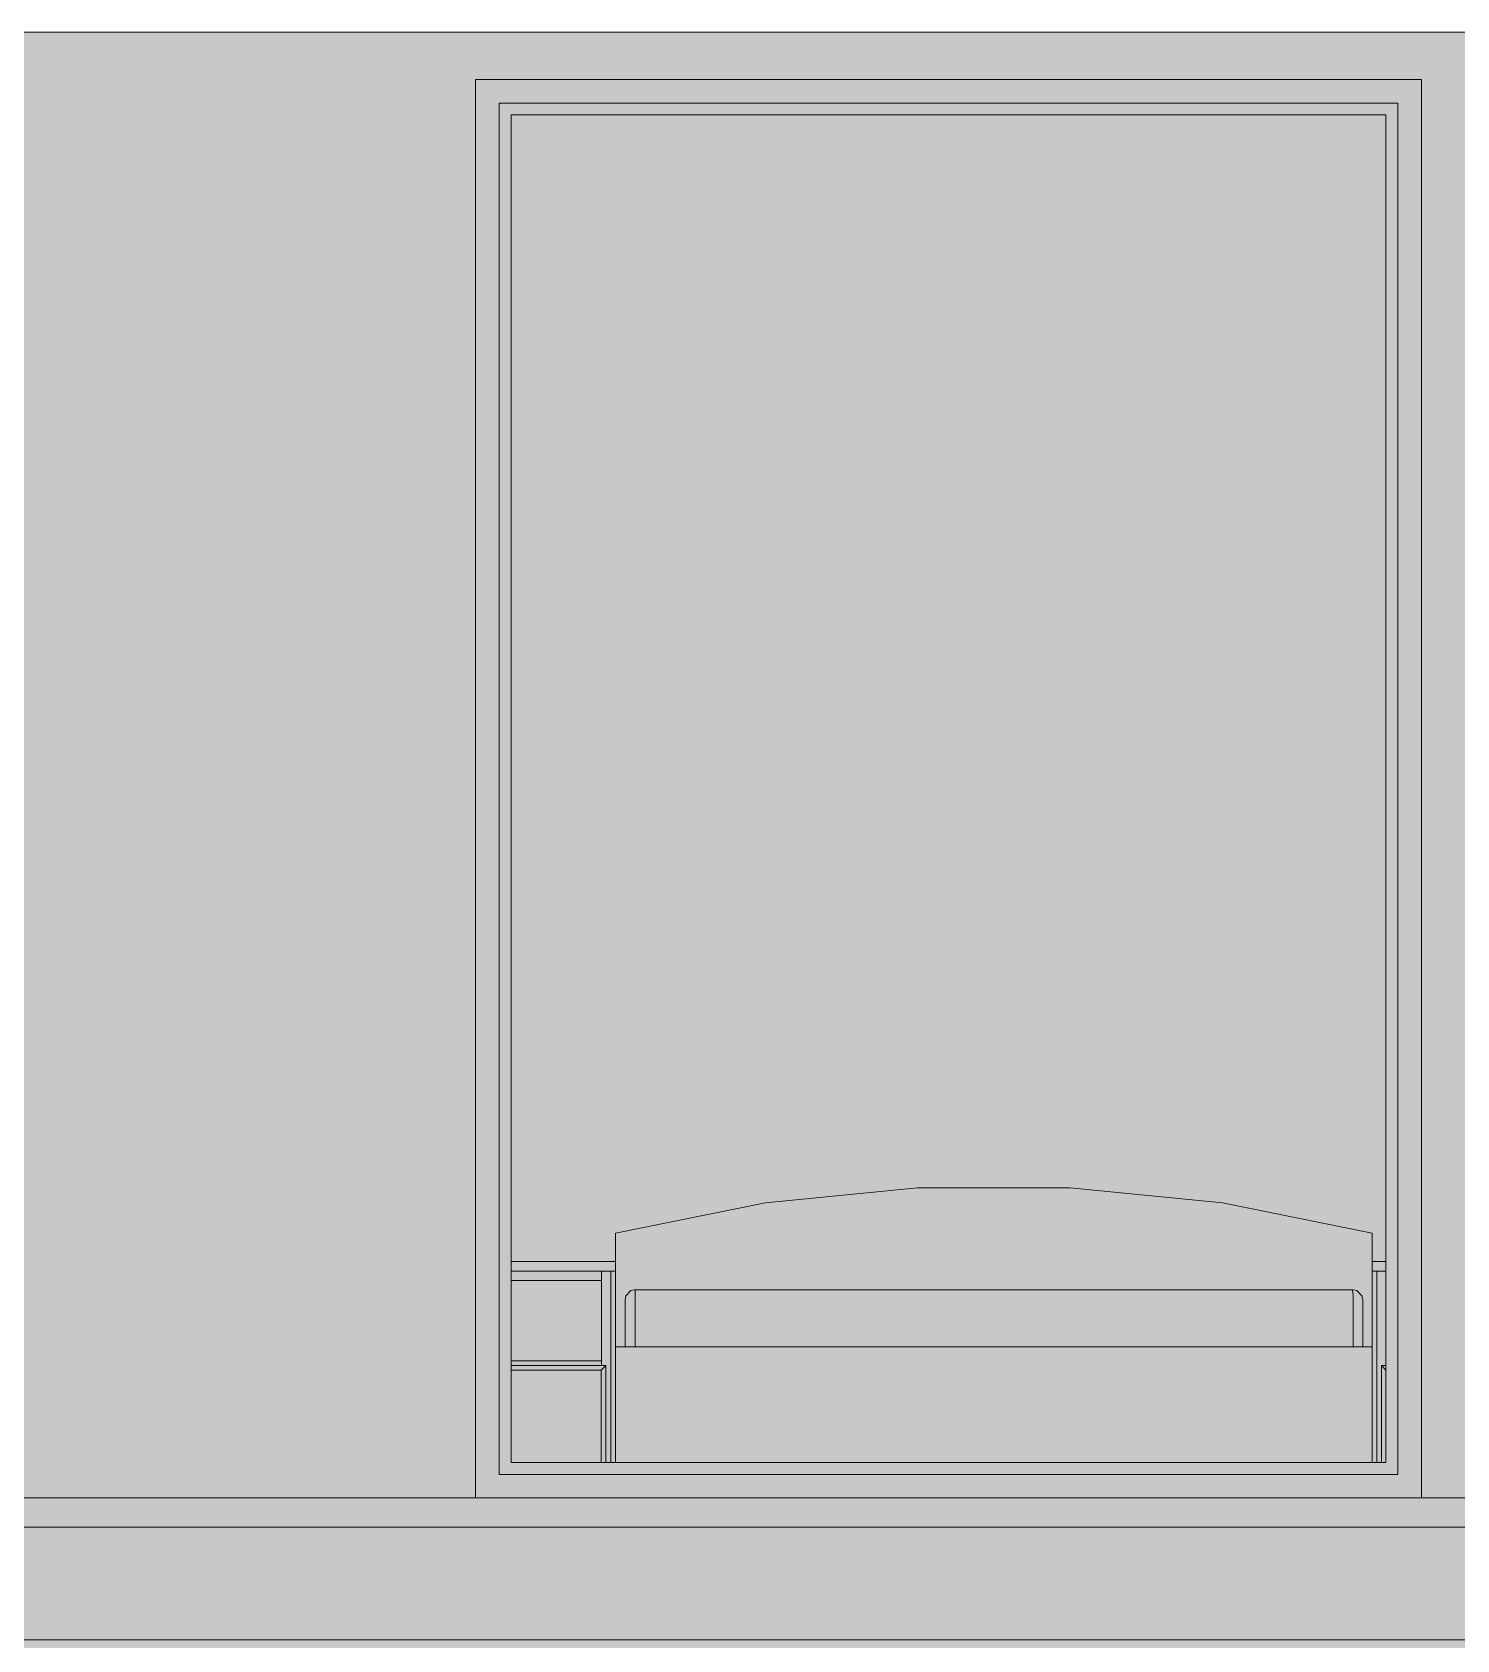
# Model space of a CAD drawing. Header units: centimetres. Extents: x -4381 to 5639, y -3920 to 4826.
# Drawn here: x 121.242 to 124.255, y 31.904 to 35.304 of the extents above; entities that cross this region are included whole.
import ezdxf
from ezdxf.xclip import XClip

# ---------------------------------------------------------------- set-up
doc = ezdxf.new("R2010")
doc.units = ezdxf.units.CM
doc.header["$MEASUREMENT"] = 0
doc.header["$XCLIPFRAME"] = 0
doc.set_wipeout_variables(frame=1)
doc.linetypes.add('Wipeout_Contour', pattern=[100, 0, -100])
for name, color, linetype, lineweight in [('01- MOBILIER_Pen_No__1', 7, 'Continuous', 5), ('0_Pen_No__1', 7, 'Continuous', 5), ('Dalles_Pen_No__1', 7, 'Continuous', 5), ('Structural - Bearing_Pen_No__1', 7, 'Continuous', 5), ('Structural - Bearing_Pen_No__18', 9, 'Continuous', 5)]:
    doc.layers.add(name, color=color, linetype=linetype, lineweight=lineweight)
for name, color, linetype, lineweight, true_color in [('03-Personnages.2D_Pen_No__58', 7, 'Continuous', 5, 0xdf0000), ('Dalles_Pen_No__178', 7, 'Continuous', 5, 0xbda888), ('Structural - Bearing_Pen_No__102', 7, 'Continuous', 5, 0xcccccc), ('Structural - Bearing_Pen_No__112', 7, 'Continuous', 5, 0xd5aaaa)]:
    doc.layers.add(name, color=color, linetype=linetype, lineweight=lineweight, true_color=true_color)
for name, color, linetype in [('Dalles', 7, 'Continuous'), ('Drawing & Figure', 7, 'Continuous'), ('Structural - Bearing', 7, 'Continuous')]:
    doc.layers.add(name, color=color, linetype=linetype)

# ---------------------------------------------------------------- blocks, each defined once
blk = doc.blocks.new('Drawing_12_12', base_point=(564.4384, 32.2036))
at = {"color": 254, "linetype": 'Wipeout_Contour', "lineweight": 0, "ltscale": 517.750826}
blk.add_wipeout([(113.0797, 32.2036), (113.0797, 31.9036), (137.6797, 31.9036), (137.6797, 32.2036)], dxfattribs=at).dxf.layer = 'Dalles'
at = {"color": 254, "linetype": 'Wipeout_Contour', "lineweight": 0, "ltscale": 507.097508}
blk.add_wipeout([(122.2297, 35.1536), (122.1797, 35.1536), (122.1797, 32.2536), (122.2297, 32.2536)], dxfattribs=at).dxf.layer = 'Structural - Bearing'
at = {"color": 254, "linetype": 'Wipeout_Contour', "lineweight": 0, "ltscale": 514.620681}
blk.add_wipeout([(124.1297, 32.2536), (124.1797, 32.2536), (124.1797, 35.1536), (124.1297, 35.1536)], dxfattribs=at).dxf.layer = 'Structural - Bearing'
at = {"layer": 'Dalles_Pen_No__178', "linetype": 'Continuous', "ltscale": 10}
blk.add_hatch(color=256, dxfattribs=at).paths.add_polyline_path([(113.0797, 32.2036), (113.0797, 31.9036), (137.6797, 31.9036), (137.6797, 32.2036)])
at = {"layer": 'Structural - Bearing_Pen_No__18', "linetype": 'Continuous', "ltscale": 10}
for points in [[(122.2297, 35.1536), (122.1797, 35.1536), (122.1797, 32.2536), (122.2297, 32.2536)], [(124.1297, 32.2536), (124.1797, 32.2536), (124.1797, 35.1536), (124.1297, 35.1536)]]:
    blk.add_hatch(color=256, dxfattribs=at).paths.add_polyline_path(points)
at = {"layer": '0_Pen_No__1', "linetype": 'Continuous', "ltscale": 10}
blk.add_line((111.0333, 32.142), (137.6797, 32.142), dxfattribs=at)
at = {"layer": 'Structural - Bearing_Pen_No__1', "linetype": 'Continuous', "ltscale": 10}
blk.add_line((137.6797, 31.9036), (113.0797, 31.9036), dxfattribs=at)
at = {"color": 254, "linetype": 'Wipeout_Contour', "lineweight": 0, "ltscale": 768.341702}
blk.add_wipeout([(124.1297, 35.1536), (124.1797, 35.1536), (124.1797, 35.2036), (122.1797, 35.2036), (122.1797, 35.1536), (122.2297, 35.1536)], dxfattribs=at).dxf.layer = 'Structural - Bearing'
at = {"color": 254, "linetype": 'Wipeout_Contour', "lineweight": 0, "ltscale": 507.241203}
blk.add_wipeout([(122.2547, 35.1286), (122.2297, 35.1286), (122.2297, 32.2786), (122.2547, 32.2786)], dxfattribs=at).dxf.layer = 'Structural - Bearing'
at = {"color": 254, "linetype": 'Wipeout_Contour', "lineweight": 0, "ltscale": 514.475033}
blk.add_wipeout([(124.1047, 32.2786), (124.1297, 32.2786), (124.1297, 35.1286), (124.1047, 35.1286)], dxfattribs=at).dxf.layer = 'Structural - Bearing'
at = {"color": 254, "linetype": 'Wipeout_Contour', "lineweight": 0, "ltscale": 764.225011}
blk.add_wipeout([(122.2297, 32.2536), (122.1797, 32.2536), (122.1797, 32.2036), (124.1797, 32.2036), (124.1797, 32.2536), (124.1297, 32.2536)], dxfattribs=at).dxf.layer = 'Structural - Bearing'
at = {"layer": 'Structural - Bearing_Pen_No__18', "linetype": 'Continuous', "ltscale": 10}
for points in [[(124.1297, 35.1536), (124.1797, 35.1536), (124.1797, 35.2036), (122.1797, 35.2036), (122.1797, 35.1536), (122.2297, 35.1536)], [(122.2547, 35.1286), (122.2297, 35.1286), (122.2297, 32.2786), (122.2547, 32.2786)], [(124.1047, 32.2786), (124.1297, 32.2786), (124.1297, 35.1286), (124.1047, 35.1286)], [(122.2297, 32.2536), (122.1797, 32.2536), (122.1797, 32.2036), (124.1797, 32.2036), (124.1797, 32.2536), (124.1297, 32.2536)]]:
    blk.add_hatch(color=256, dxfattribs=at).paths.add_polyline_path(points)
at = {"color": 254, "linetype": 'Wipeout_Contour', "lineweight": 0, "ltscale": 768.28714}
blk.add_wipeout([(124.1297, 35.1536), (122.2297, 35.1536), (122.2297, 35.1286), (122.2547, 35.1286), (124.1047, 35.1286), (124.1297, 35.1286)], dxfattribs=at).dxf.layer = 'Structural - Bearing'
at = {"color": 254, "linetype": 'Wipeout_Contour', "lineweight": 0, "ltscale": 764.275993}
blk.add_wipeout([(122.2297, 32.2786), (122.2297, 32.2536), (124.1297, 32.2536), (124.1297, 32.2786), (124.1047, 32.2786), (122.2547, 32.2786)], dxfattribs=at).dxf.layer = 'Structural - Bearing'
at = {"layer": 'Structural - Bearing_Pen_No__18', "linetype": 'Continuous', "ltscale": 10}
for points in [[(124.1297, 35.1536), (122.2297, 35.1536), (122.2297, 35.1286), (122.2547, 35.1286), (124.1047, 35.1286), (124.1297, 35.1286)], [(122.2297, 32.2786), (122.2297, 32.2536), (124.1297, 32.2536), (124.1297, 32.2786), (124.1047, 32.2786), (122.2547, 32.2786)]]:
    blk.add_hatch(color=256, dxfattribs=at).paths.add_polyline_path(points)
at = {"color": 254, "linetype": 'Wipeout_Contour', "lineweight": 0, "ltscale": 510.854457}
blk.add_wipeout([(122.2547, 32.2786), (124.1047, 32.2786), (124.1047, 35.1286), (122.2547, 35.1286)], dxfattribs=at).dxf.layer = 'Structural - Bearing'
at = {"layer": 'Structural - Bearing_Pen_No__102', "linetype": 'Continuous', "ltscale": 10}
blk.add_hatch(color=256, dxfattribs=at).paths.add_polyline_path([(122.2547, 32.2786), (124.1047, 32.2786), (124.1047, 35.1286), (122.2547, 35.1286)])
at = {"color": 254, "linetype": 'Wipeout_Contour', "lineweight": 0, "ltscale": 2969.518821}
blk.add_wipeout([(127.3797, 35.3036), (113.3797, 35.3036), (113.3797, 32.2036), (114.2256, 32.2036), (114.2256, 35.2036), (115.2256, 35.2036), (115.2256, 32.2036), (115.7256, 32.2036), (115.7256, 35.2036), (116.7256, 35.2036), (116.7256, 32.2036), (117.9297, 32.2036), (117.9297, 35.2036), (118.9297, 35.2036), (118.9297, 32.2036), (120.1756, 32.2036), (120.1756, 35.2036), (121.1756, 35.2036), (121.1756, 32.2036), (122.1797, 32.2036), (122.1797, 35.2036), (124.1797, 35.2036), (124.1797, 32.2036), (127.3797, 32.2036)], dxfattribs=at).dxf.layer = 'Structural - Bearing'
at = {"layer": '03-Personnages.2D_Pen_No__58', "linetype": 'Continuous', "lineweight": 0, "ltscale": 10, "true_color": 0x370000}
blk.add_hatch(color=18, dxfattribs=at).paths.add_polyline_path([(123.4472, 33.5283), (123.4353, 33.5615), (123.4211, 33.5931), (123.4093, 33.6274), (123.3952, 33.6592), (123.3665, 33.6844), (123.3483, 33.6891), (123.3158, 33.6975), (123.2824, 33.7056), (123.2528, 33.7243), (123.2516, 33.7429), (123.2696, 33.7487), (123.283, 33.7771), (123.2957, 33.8082), (123.2929, 33.8411), (123.293, 33.8559), (123.302, 33.8726), (123.3072, 33.9073), (123.2895, 33.9357), (123.2603, 33.953), (123.2331, 33.9722), (123.1801, 33.9738), (123.1496, 33.9668), (123.1195, 33.9455), (123.0924, 33.9235), (123.0697, 33.8949), (123.0544, 33.8645), (123.0468, 33.8302), (123.0382, 33.7983), (123.0188, 33.7714), (123.0103, 33.7437), (123.0329, 33.7178), (123.0616, 33.7369), (123.0565, 33.7044), (123.0575, 33.6705), (123.0587, 33.6606), (123.0318, 33.6417), (123.0116, 33.615), (122.9983, 33.5836), (122.9904, 33.5481), (122.9829, 33.51), (122.9725, 33.4769), (122.9605, 33.4443), (122.9449, 33.4069), (122.935, 33.374), (122.9242, 33.3393), (122.8889, 33.2824), (122.8993, 33.2757), (122.8897, 33.2376), (122.8779, 33.2051), (122.8693, 33.1733), (122.8641, 33.1401), (122.8582, 33.1061), (122.8494, 33.0741), (122.831, 33.0461), (122.819, 33.0144), (122.8228, 32.9813), (122.8393, 32.9554), (122.8464, 32.9556), (122.8502, 32.9614), (122.8431, 32.9852), (122.8579, 32.9756), (122.865, 32.9762), (122.867, 32.9826), (122.871, 32.9836), (122.8733, 32.9919), (122.8881, 33.0215), (122.8928, 33.0557), (122.8976, 33.0849), (122.9126, 33.1383), (122.9356, 33.1939), (122.9523, 33.2186), (122.9652, 33.2487), (122.9916, 33.2399), (123.0141, 33.2633), (123.0344, 33.2898), (123.0694, 33.3176), (123.0744, 33.325), (123.0924, 33.3617), (123.0962, 33.3479), (123.0864, 33.3152), (123.0771, 33.2816), (123.0708, 33.2516), (123.0708, 33.2175), (123.0657, 33.1831), (123.0651, 33.1501), (123.0659, 33.1148), (123.0644, 33.0811), (123.0646, 33.0229), (123.0705, 32.9725), (123.0764, 32.9238), (123.0865, 32.8687), (123.1021, 32.8708), (123.1072, 32.8442), (123.1149, 32.811), (123.1193, 32.7783), (123.1246, 32.7442), (123.127, 32.7071), (123.128, 32.6739), (123.1287, 32.6374), (123.128, 32.6021), (123.133, 32.5683), (123.1399, 32.5359), (123.147, 32.5016), (123.1544, 32.4662), (123.1667, 32.4328), (123.176, 32.4003), (123.1879, 32.3679), (123.1967, 32.3336), (123.2006, 32.2964), (123.1789, 32.2786), (123.2649, 32.2786), (123.2641, 32.2805), (123.2609, 32.3135), (123.2615, 32.3283), (123.2545, 32.348), (123.2532, 32.3843), (123.2524, 32.4189), (123.2525, 32.4526), (123.2529, 32.4877), (123.2532, 32.5219), (123.2501, 32.5547), (123.2465, 32.5888), (123.2433, 32.6134), (123.2733, 32.5748), (123.2911, 32.5535), (123.3153, 32.5257), (123.3243, 32.5117), (123.3301, 32.4791), (123.3346, 32.4459), (123.3328, 32.4242), (123.3328, 32.3831), (123.3299, 32.3503), (123.3281, 32.3333), (123.3245, 32.2786), (123.396, 32.2786), (123.4005, 32.2827), (123.4118, 32.3145), (123.413, 32.3494), (123.4183, 32.384), (123.4221, 32.4184), (123.4304, 32.4476), (123.4276, 32.4602), (123.4146, 32.4813), (123.3894, 32.5068), (123.3853, 32.5211), (123.3791, 32.5536), (123.3726, 32.5871), (123.3595, 32.6187), (123.3432, 32.6476), (123.3237, 32.675), (123.3098, 32.689), (123.3067, 32.6963), (123.3105, 32.7308), (123.3178, 32.7629), (123.3273, 32.7968), (123.3368, 32.8332), (123.3479, 32.8702), (123.3592, 32.8681), (123.3721, 32.9042), (123.3881, 32.9542), (123.3975, 32.987), (123.4069, 33.0209), (123.4152, 33.0542), (123.4221, 33.0894), (123.4261, 33.1228), (123.4259, 33.1578), (123.4221, 33.1918), (123.4131, 33.2258), (123.4076, 33.2622), (123.3965, 33.2942), (123.394, 33.3064), (123.4121, 33.3138), (123.4231, 33.2863), (123.441, 33.2571), (123.453, 33.2608), (123.4587, 33.2427), (123.4713, 33.2105), (123.4804, 33.1771), (123.4845, 33.1437), (123.4852, 33.1094), (123.4814, 33.0763), (123.484, 33.0436), (123.4858, 33.0278), (123.4904, 33.016), (123.495, 33.0041), (123.4989, 33.0003), (123.5041, 33), (123.5075, 33.0027), (123.507, 33.0101), (123.5041, 33.0212), (123.501, 33.0332), (123.5043, 33.042), (123.5135, 33.052), (123.5203, 33.0528), (123.5269, 33.0428), (123.5323, 33.0294), (123.5263, 33.0218), (123.5209, 33.0142), (123.5201, 33.0074), (123.5209, 33.003), (123.5245, 33.0024), (123.5297, 33.0033), (123.5223, 32.9927), (123.5198, 32.988), (123.5198, 32.9837), (123.5245, 32.9815), (123.5337, 32.9867), (123.5414, 32.9967), (123.554, 33.0186), (123.5557, 33.0516), (123.5494, 33.0854), (123.5383, 33.1176), (123.5294, 33.1505), (123.5222, 33.1838), (123.5113, 33.2151), (123.498, 33.2457), (123.4927, 33.2781), (123.5027, 33.3083), (123.4931, 33.3417), (123.4838, 33.3736), (123.4714, 33.395), (123.4701, 33.4284), (123.4639, 33.4607), (123.4575, 33.4955)])
at = {"layer": '0_Pen_No__1', "linetype": 'Continuous', "lineweight": 0, "ltscale": 10, "true_color": 0x000000}
blk.add_hatch(color=18, dxfattribs=at).paths.add_polyline_path([(101.4427, 23.6254), (149.8555, 23.6254), (149.8555, 33.2657), (149.6465, 33.2293), (147.352, 33.3407), (145.8167, 33.4036), (145.8167, 29.4613), (145.5167, 29.1613), (145.5167, 33.8422), (144.6021, 33.4731), (143.9824, 33.1397), (142.0701, 32.7016), (140.0959, 32.5109), (137.6797, 32.2036), (137.6797, 32.142), (111.0333, 32.142), (109.0333, 32.142), (105.2231, 32.3172), (105.2247, 29.4616), (104.9231, 29.16), (104.9231, 32.3177), (101.4427, 32.1658)])
at = {"layer": 'Structural - Bearing_Pen_No__112', "linetype": 'Continuous', "ltscale": 10}
blk.add_hatch(color=256, dxfattribs=at).paths.add_polyline_path([(127.3797, 35.3036), (113.3797, 35.3036), (113.3797, 32.2036), (114.2256, 32.2036), (114.2256, 35.2036), (115.2256, 35.2036), (115.2256, 32.2036), (115.7256, 32.2036), (115.7256, 35.2036), (116.7256, 35.2036), (116.7256, 32.2036), (117.9297, 32.2036), (117.9297, 35.2036), (118.9297, 35.2036), (118.9297, 32.2036), (120.1756, 32.2036), (120.1756, 35.2036), (121.1756, 35.2036), (121.1756, 32.2036), (122.1797, 32.2036), (122.1797, 35.2036), (124.1797, 35.2036), (124.1797, 32.2036), (127.3797, 32.2036)])
at = {"layer": '01- MOBILIER_Pen_No__1', "linetype": 'Continuous', "ltscale": 10}
for p, q in [((122.7924, 32.8275), (123.114, 32.8596)), ((123.114, 32.8596), (123.4372, 32.8596)), ((123.4372, 32.8596), (123.7588, 32.8275)), ((122.4756, 32.7636), (122.7924, 32.8275)), ((123.7588, 32.8275), (124.0756, 32.7636)), ((122.4756, 32.7635), (122.4756, 32.7636)), ((122.4756, 32.7036), (122.4756, 32.7635)), ((124.0756, 32.7636), (124.0756, 32.7036)), ((122.2547, 32.7036), (122.4756, 32.7036)), ((122.2547, 32.6836), (122.4756, 32.6836)), ((122.4456, 32.6636), (122.4456, 32.6836)), ((122.4656, 32.2786), (122.4656, 32.6836)), ((122.4756, 32.6836), (122.4756, 32.7036)), ((122.4756, 32.5236), (122.4756, 32.6836)), ((124.0756, 32.7036), (124.1047, 32.7036)), ((124.0756, 32.6836), (124.0756, 32.7036)), ((124.0756, 32.6836), (124.0756, 32.5236)), ((124.0756, 32.6836), (124.1047, 32.6836)), ((124.0856, 32.2786), (124.0856, 32.6836)), ((122.2547, 32.6636), (122.4456, 32.6636)), ((122.4456, 32.4936), (122.4456, 32.6636)), ((122.4971, 32.6313), (122.508, 32.6421)), ((122.508, 32.6421), (122.5156, 32.6436)), ((122.5156, 32.6435), (122.516, 32.6436)), ((122.5156, 32.6436), (122.516, 32.6436)), ((122.516, 32.6436), (122.5176, 32.6436)), ((122.5172, 32.6428), (122.5176, 32.6436)), ((122.5172, 32.6421), (122.5172, 32.6428)), ((122.5172, 32.6313), (122.5172, 32.6421)), ((122.5176, 32.6436), (124.0337, 32.6436)), ((124.0344, 32.6421), (124.0337, 32.6436)), ((124.0337, 32.6436), (124.0353, 32.6436)), ((124.0355, 32.6313), (124.0344, 32.6421)), ((124.0356, 32.6436), (124.0353, 32.6436)), ((124.0353, 32.6436), (124.0356, 32.6436)), ((124.0358, 32.6436), (124.0356, 32.6436)), ((124.0433, 32.6421), (124.0358, 32.6436)), ((124.0433, 32.6421), (124.0541, 32.6313)), ((122.4956, 32.6236), (122.4971, 32.6313)), ((122.4956, 32.5536), (122.4956, 32.6236)), ((122.5172, 32.6236), (122.5172, 32.6313)), ((122.5172, 32.5536), (122.5172, 32.6236)), ((124.0356, 32.6236), (124.0355, 32.6313)), ((124.0356, 32.5536), (124.0356, 32.6236)), ((124.0541, 32.6313), (124.0556, 32.6236)), ((124.0556, 32.6236), (124.0556, 32.5536)), ((122.4956, 32.5536), (122.4956, 32.5236)), ((122.5172, 32.5536), (122.5172, 32.5236)), ((124.0356, 32.5536), (124.0356, 32.5236)), ((124.0556, 32.5236), (124.0556, 32.5536)), ((124.0756, 32.5236), (122.4756, 32.5236)), ((122.4756, 32.2786), (122.4756, 32.5236)), ((124.0756, 32.2786), (124.0756, 32.5236)), ((122.2547, 32.4936), (122.4456, 32.4936)), ((122.2547, 32.4836), (122.4551, 32.4836)), ((122.2547, 32.4736), (122.4451, 32.4736)), ((122.4451, 32.4736), (122.4551, 32.4836)), ((122.4451, 32.4736), (122.4451, 32.2786)), ((122.4456, 32.4836), (122.4456, 32.4936)), ((122.4551, 32.4836), (122.4551, 32.2786)), ((124.0951, 32.2786), (124.0951, 32.4836)), ((124.0951, 32.4836), (124.1047, 32.4836)), ((124.0951, 32.4836), (124.1047, 32.4741))]:
    blk.add_line(p, q, dxfattribs=at)
at = {"layer": 'Dalles_Pen_No__1', "linetype": 'Continuous', "ltscale": 10}
for p, q in [((139.6797, 35.3036), (111.0797, 35.3036)), ((124.1797, 32.2036), (122.1797, 32.2036))]:
    blk.add_line(p, q, dxfattribs=at)
at = {"layer": 'Structural - Bearing_Pen_No__1', "linetype": 'Continuous', "ltscale": 10}
for p, q in [((122.1797, 35.2036), (122.1797, 32.2036)), ((124.1797, 35.2036), (122.1797, 35.2036)), ((124.1797, 32.2036), (124.1797, 35.2036)), ((122.2297, 35.1536), (122.2297, 32.2536)), ((124.1297, 35.1536), (122.2297, 35.1536)), ((122.2547, 32.2786), (122.2547, 35.1286)), ((122.2547, 35.1286), (124.1047, 35.1286)), ((124.1047, 35.1286), (124.1047, 32.2786)), ((124.1297, 32.2536), (124.1297, 35.1536)), ((124.1047, 32.2786), (122.2547, 32.2786)), ((122.2297, 32.2536), (124.1297, 32.2536)), ((121.1756, 32.2036), (122.1797, 32.2036)), ((124.1797, 32.2036), (127.3797, 32.2036))]:
    blk.add_line(p, q, dxfattribs=at)

msp = doc.modelspace()

# ---------------------------------------------------------------- block references
at = {"layer": 'Drawing & Figure', "color": 151, "linetype": 'Continuous', "lineweight": 5, "ltscale": 10, "true_color": 0x80c2ff}
ref = msp.add_blockref('Drawing_12_12', (564.43842, 32.20361), dxfattribs=at)
XClip(ref).set_block_clipping_path([(101.4426918859, 23.6253966175), (149.8554874385, 45.1170657245)])

doc.saveas('drawing.dxf')
